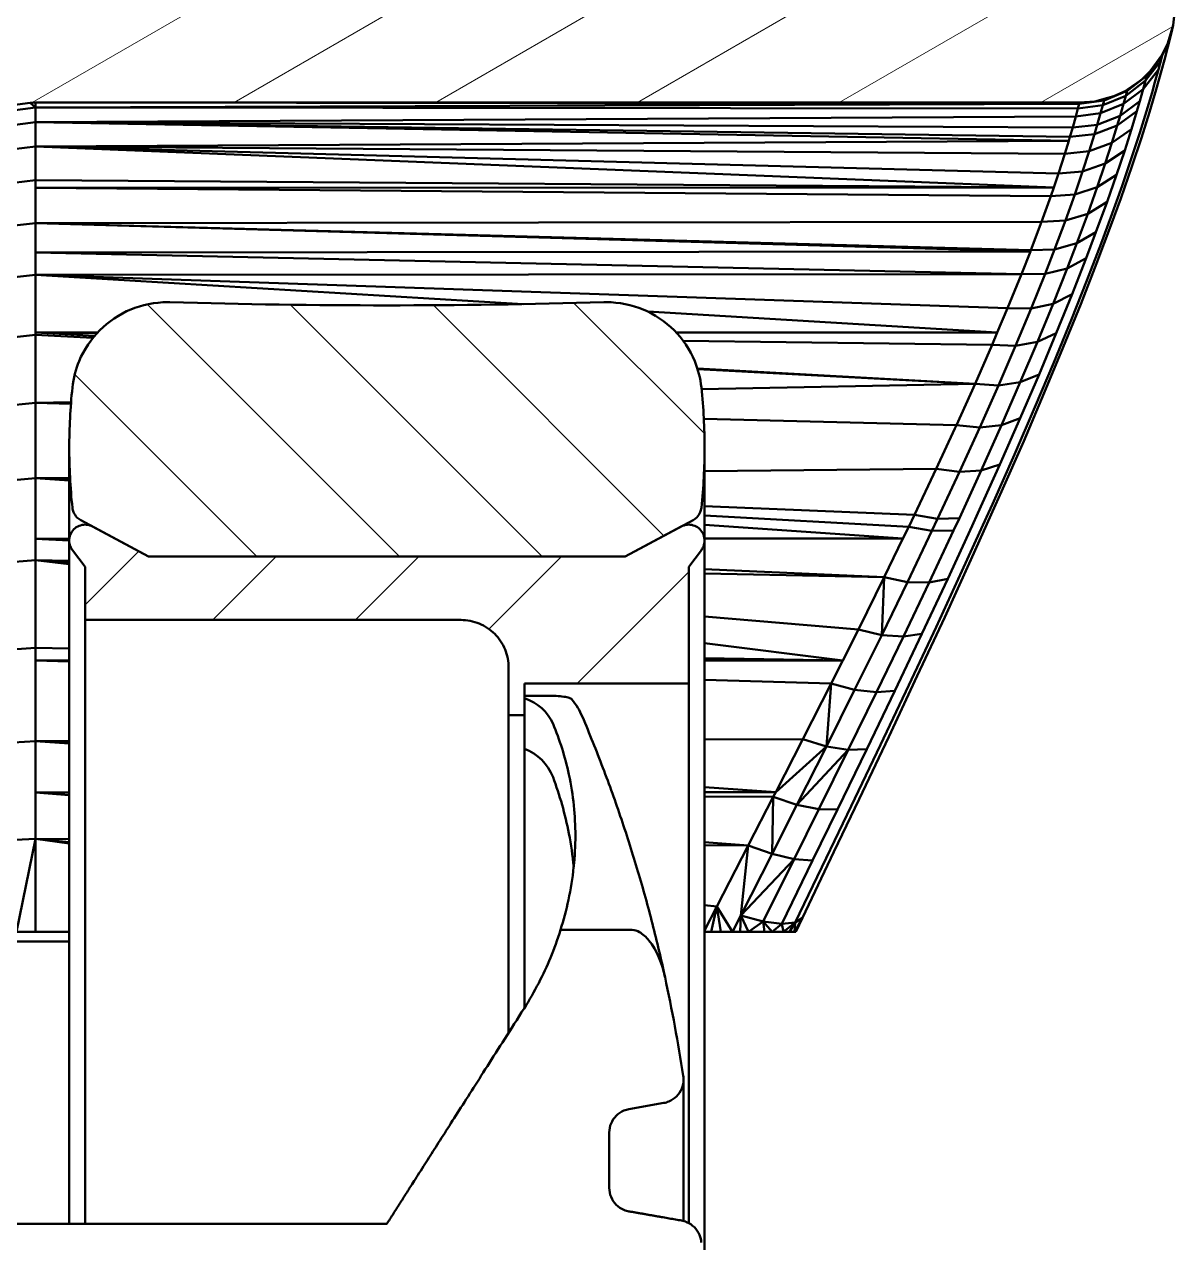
# Model space of a CAD drawing. Header units: millimetres. Extents: x -232 to 1390, y -69 to 653.
# Drawn here: x 212.4 to 248.61, y 288.53 to 326.87 of the extents above; entities that cross this region are included whole.
import ezdxf

# ---------------------------------------------------------------- set-up
doc = ezdxf.new("R2010")
doc.units = ezdxf.units.MM
doc.layers.add('Видимый контур (ГОСТ)', color=7, linetype='Continuous', lineweight=50)
doc.layers.add('Штриховка (ГОСТ)', color=7, linetype='Continuous', lineweight=18)

msp = doc.modelspace()

# ---------------------------------------------------------------- hatches: boundary and pattern name
at = {"layer": 'Штриховка (ГОСТ)'}
h = msp.add_hatch(dxfattribs=at)
h.set_pattern_fill('ANSI31', color=256, scale=25.4, angle=-15, style=0)
h.set_pattern_definition([(30, (0, 0), (-1.5875, 2.74963), [])])
h.paths.add_polyline_path([(243.533, 332.223), (243.621, 332.092), (244.2, 331.053), (244.35, 330.694), (244.424, 330.362), (244.459, 330.201), (244.476, 329.93), (244.444, 329.639), (244.415, 329.363), (244.341, 329.101), (244.264, 328.939), (244.096, 328.587), (243.939, 328.364), (243.892, 328.317), (243.538, 327.96), (243.354, 327.828), (243.316, 327.802), (242.803, 327.553), (242.695, 327.521), (242.542, 327.477), (241.976, 327.412), (214.141, 327.412), (213.094, 327.346), (212.685, 327.269), (212.07, 327.153), (211.36, 326.938), (211.27, 326.9), (210.394, 326.53), (209.949, 326.272), (209.492, 326.008), (208.894, 325.571), (208.748, 325.439), (208.117, 324.866), (207.718, 324.401), (207.439, 324.075), (207.018, 323.464), (206.878, 323.206), (206.519, 322.542), (206.261, 321.88), (206.14, 321.571), (205.946, 320.856), (205.884, 320.468), (205.78, 319.824), (205.741, 319.012), (205.741, 315.86), (205.741, 313.661), (205.741, 312.003), (205.741, 311.233), (205.741, 309.84), (205.741, 308.694), (205.741, 307.715), (205.741, 306.779), (205.741, 305.899), (205.741, 305.113), (205.741, 304.395), (205.741, 303.412), (205.741, 302.731), (205.741, 302.09), (205.741, 301.479), (205.741, 299.59), (205.741, 298.979), (205.741, 298.419), (205.741, 298.386), (205.741, 298.317), (207.245, 298.317), (208.055, 298.317), (208.604, 298.317), (208.741, 298.317), (208.741, 298.633), (208.741, 299.276), (208.741, 301.2), (208.741, 301.843), (208.741, 302.515), (208.741, 303.229), (208.741, 304.234), (208.741, 304.989), (208.741, 305.816), (208.741, 306.744), (208.741, 307.712), (208.741, 308.755), (208.741, 309.986), (208.741, 311.498), (208.741, 312.32), (208.741, 314.166), (208.741, 316.675), (208.741, 320.412), (208.806, 321.131), (208.889, 321.444), (208.966, 321.736), (209.266, 322.393), (209.617, 322.911), (209.924, 323.23), (210.118, 323.432), (210.621, 323.804), (210.746, 323.867), (211.265, 324.13), (211.708, 324.267), (211.863, 324.314), (212.577, 324.408), (212.741, 324.412), (245.612, 324.412), (246.09, 324.45), (246.39, 324.531), (246.693, 324.613), (247.044, 324.775), (247.118, 324.827), (247.559, 325.129), (247.742, 325.308), (247.836, 325.398), (248.204, 325.902), (248.377, 326.247), (248.505, 326.669), (248.558, 326.845), (248.606, 327.228), (248.587, 327.447), (248.53, 328.102), (248.395, 328.543), (248.395, 328.543), (248.095, 329.524), (247.668, 330.545), (247.668, 330.545), (246.948, 332.269), (246.839, 332.45), (246.839, 332.45), (245.777, 334.221), (245.777, 334.221), (245.413, 334.829), (244.542, 335.9), (244.542, 335.9), (243.589, 337.073), (243.127, 337.514), (243.127, 337.514), (241.507, 339.06), (241.507, 339.06), (241.268, 339.288), (239.67, 340.512), (239.67, 340.512), (238.297, 341.564), (237.687, 341.951), (237.687, 341.951), (234.489, 343.979), (233.235, 344.648), (233.235, 344.648), (228.797, 347.019), (228.374, 347.214), (228.374, 347.214), (223.31, 349.546), (223.31, 349.546), (222.149, 350.081), (218.332, 351.61), (218.332, 351.61), (215.485, 352.751), (213.723, 353.335), (213.723, 353.335), (209.929, 354.593), (208.735, 354.96), (208.727, 354.962), (207.511, 355.295), (207.511, 352.19), (208.215, 351.985), (209.019, 351.734), (212.387, 350.657), (212.825, 350.5), (215.603, 349.505), (217.374, 348.8), (219.115, 348.107), (222.324, 346.718), (223.246, 346.319), (226.999, 344.559), (227.345, 344.384), (229.78, 343.144), (230.254, 342.903), (232.115, 341.867), (233.016, 341.365), (234.318, 340.564), (235.347, 339.931), (236.359, 339.237), (237.314, 338.582), (238.21, 337.888), (238.973, 337.298), (239.855, 336.518), (240.374, 336.059), (241.283, 335.123), (241.668, 334.726), (242.503, 333.698), (242.734, 333.414)])
h.paths.add_polyline_path([(124.773, 350.488), (126.323, 351.018), (128.575, 351.734), (129.378, 351.985), (129.955, 352.152), (130.083, 352.19), (130.083, 355.295), (129.915, 355.249), (128.867, 354.962), (128.859, 354.96), (127.665, 354.593), (123.87, 353.338), (123.87, 353.338), (122.243, 352.799), (119.262, 351.609), (119.262, 351.609), (115.59, 350.143), (114.285, 349.543), (114.285, 349.543), (109.22, 347.213), (109.219, 347.213), (108.797, 347.019), (105.902, 345.536), (104.357, 344.653), (104.357, 344.653), (101.684, 343.126), (99.917, 341.938), (99.917, 341.938), (98.302, 340.852), (97.91, 340.532), (97.91, 340.532), (96.094, 339.05), (96.093, 339.05), (95.589, 338.639), (94.481, 337.502), (94.481, 337.502), (93.4, 336.393), (93.042, 335.91), (93.042, 335.91), (91.798, 334.23), (91.798, 334.23), (91.622, 333.993), (90.793, 332.431), (90.793, 332.431), (90.176, 331.266), (89.921, 330.549), (89.921, 330.549), (89.206, 328.54), (89.206, 328.54), (89.096, 328.23), (88.989, 327.614), (88.988, 327.449), (88.987, 327.228), (89.081, 326.666), (89.09, 326.612), (89.217, 326.247), (89.386, 325.941), (89.518, 325.7), (89.758, 325.398), (89.855, 325.312), (90.224, 324.981), (90.474, 324.824), (90.55, 324.775), (91.127, 324.536), (91.2, 324.519), (91.504, 324.45), (91.982, 324.412), (124.853, 324.412), (125.57, 324.347), (125.731, 324.314), (125.885, 324.265), (126.418, 324.093), (126.849, 323.868), (126.973, 323.804), (127.549, 323.367), (127.674, 323.233), (127.976, 322.911), (128.31, 322.407), (128.375, 322.308), (128.627, 321.736), (128.701, 321.443), (128.804, 321.036), (128.853, 320.412), (128.853, 316.9), (128.853, 314.312), (128.853, 312.422), (128.853, 311.605), (128.853, 310.063), (128.853, 308.813), (128.853, 307.756), (128.853, 306.789), (128.853, 305.851), (128.853, 305.016), (128.853, 304.255), (128.853, 303.25), (128.853, 302.531), (128.853, 301.854), (128.853, 301.207), (128.853, 299.283), (128.853, 298.637), (128.853, 298.419), (128.853, 298.317), (129.538, 298.317), (131.853, 298.317), (131.853, 298.389), (131.853, 298.419), (131.853, 298.986), (131.853, 299.601), (131.853, 301.49), (131.853, 302.104), (131.853, 302.749), (131.853, 303.436), (131.853, 304.419), (131.853, 305.143), (131.853, 305.937), (131.853, 306.828), (131.853, 307.762), (131.853, 308.754), (131.853, 309.919), (131.853, 311.34), (131.853, 312.104), (131.853, 313.802), (131.853, 316.069), (131.853, 319.012), (131.788, 320.054), (131.716, 320.469), (131.648, 320.856), (131.354, 321.863), (130.941, 322.819), (130.721, 323.208), (130.576, 323.464), (129.965, 324.318), (129.883, 324.407), (129.258, 325.083), (128.848, 325.442), (128.7, 325.571), (127.842, 326.174), (127.648, 326.277), (126.922, 326.662), (126.325, 326.902), (126.233, 326.938), (125.223, 327.223), (124.91, 327.271), (124.194, 327.379), (123.453, 327.412), (95.618, 327.412), (95.346, 327.427), (94.9, 327.528), (94.79, 327.553), (94.539, 327.657), (94.247, 327.84), (94.056, 327.96), (93.853, 328.141), (93.709, 328.322), (93.498, 328.587), (93.367, 328.825), (93.328, 328.936), (93.179, 329.363), (93.134, 329.631), (93.135, 330.201), (93.17, 330.362), (93.244, 330.694), (93.394, 331.053), (94.063, 332.223), (94.16, 332.393), (95.051, 333.668), (95.082, 333.705), (96.083, 334.9), (96.307, 335.127), (97.272, 336.109), (97.739, 336.538), (99.228, 337.787), (99.377, 337.897), (100.986, 339.085), (101.23, 339.245), (103.063, 340.451), (103.27, 340.573), (105.476, 341.873), (105.78, 342.052), (107.817, 343.138), (108.865, 343.697), (110.252, 344.376), (112.146, 345.304), (115.269, 346.721), (115.903, 347.009), (119.583, 348.559), (120.218, 348.805), (123.034, 349.895)])
h.paths.add_polyline_path([(142.297, 346.317), (140.797, 346.317), (140.797, 346.283), (140.797, 344.875), (140.797, 315.317), (140.846, 315.008), (140.895, 314.699), (141.037, 314.42), (141.179, 314.141), (141.4, 313.92), (141.621, 313.699), (141.9, 313.557), (142.179, 313.415), (142.488, 313.366), (142.797, 313.317), (168.797, 313.317), (194.797, 313.317), (195.106, 313.366), (195.415, 313.415), (195.694, 313.557), (195.973, 313.699), (196.194, 313.92), (196.415, 314.141), (196.557, 314.42), (196.699, 314.699), (196.748, 315.008), (196.797, 315.317), (196.797, 344.875), (196.797, 346.283), (196.797, 346.317), (195.297, 346.317), (193.797, 346.317), (193.797, 346.283), (193.797, 344.895), (193.797, 316.817), (193.785, 316.74), (193.772, 316.662), (193.737, 316.593), (193.701, 316.523), (193.646, 316.468), (193.591, 316.412), (193.521, 316.377), (193.451, 316.341), (193.374, 316.329), (193.297, 316.317), (168.797, 316.317), (144.297, 316.317), (144.22, 316.329), (144.142, 316.341), (144.073, 316.377), (144.003, 316.412), (143.948, 316.468), (143.892, 316.523), (143.857, 316.593), (143.821, 316.662), (143.809, 316.74), (143.797, 316.817), (143.797, 344.895), (143.797, 346.317), (143.628, 346.317)])
h = msp.add_hatch(dxfattribs=at)
h.set_pattern_fill('ANSI31', color=256, scale=25.4, angle=90.0002, style=0)
h.set_pattern_definition([(135.0002, (0, 0), (-2.245056, -2.245072), [])])
edge = h.paths.add_edge_path()
edge.add_spline(control_points=[(213.908, 258.601), (213.84, 257.953), (213.808, 257.315), (213.808, 256.1), (213.84, 255.462), (213.908, 254.814)], knot_values=[7.805438, 7.805438, 7.805438, 7.805438, 7.987685, 7.987685, 8.169932, 8.169932, 8.169932, 8.169932], degree=3, periodic=0)
edge.add_spline(control_points=[(213.908, 254.814), (213.939, 254.527), (214.017, 254.23), (214.262, 253.64), (214.509, 253.27), (215.032, 252.747), (215.402, 252.5), (216.086, 252.217), (216.521, 252.13), (216.892, 252.13), (216.92, 252.13), (216.949, 252.13), (216.978, 252.131)], knot_values=[-0.413867, -0.413867, -0.413867, -0.413867, -0.333218, -0.333218, -0.222144, -0.222144, -0.111072, -0.111072, 0, 0, 0, 0.008562, 0.008562, 0.008562, 0.008562], degree=3, periodic=0)
edge.add_spline(control_points=[(216.978, 252.131), (219.283, 252.198), (221.562, 252.23), (226.055, 252.23), (228.334, 252.198), (230.638, 252.131)], knot_values=[69.302334, 69.302334, 69.302334, 69.302334, 69.976334, 69.976334, 70.650334, 70.650334, 70.650334, 70.650334], degree=3, periodic=0)
edge.add_spline(control_points=[(230.638, 252.131), (230.668, 252.13), (230.697, 252.13), (230.725, 252.13), (231.095, 252.13), (231.531, 252.217), (232.215, 252.5), (232.585, 252.747), (233.108, 253.27), (233.355, 253.64), (233.6, 254.23), (233.678, 254.527), (233.708, 254.814)], knot_values=[-0.008562, -0.008562, -0.008562, -0.008562, 0, 0, 0, 0.111072, 0.111072, 0.222144, 0.222144, 0.333218, 0.333218, 0.413867, 0.413867, 0.413867, 0.413867], degree=3, periodic=0)
edge.add_spline(control_points=[(233.708, 254.814), (233.777, 255.462), (233.808, 256.1), (233.808, 257.315), (233.777, 257.953), (233.708, 258.601)], knot_values=[2.480281, 2.480281, 2.480281, 2.480281, 2.662527, 2.662527, 2.844774, 2.844774, 2.844774, 2.844774], degree=3, periodic=0)
edge.add_spline(control_points=[(233.708, 258.601), (233.703, 258.649), (233.69, 258.698), (233.649, 258.797), (233.608, 258.858), (233.532, 258.935), (233.49, 258.967), (233.446, 258.99)], knot_values=[0.07912, 0.07912, 0.07912, 0.07912, 0.092562, 0.092562, 0.111074, 0.111074, 0.124901, 0.124901, 0.124901, 0.124901], degree=3, periodic=0)
edge.add_line((233.446, 258.99), (233.073, 259.189))
edge.add_line((233.073, 259.189), (231.308, 260.13))
edge.add_line((231.308, 260.13), (216.308, 260.13))
edge.add_line((216.308, 260.13), (214.544, 259.189))
edge.add_line((214.544, 259.189), (214.17, 258.99))
edge.add_spline(control_points=[(214.17, 258.99), (214.127, 258.967), (214.085, 258.935), (214.008, 258.858), (213.967, 258.797), (213.927, 258.698), (213.913, 258.649), (213.908, 258.601)], knot_values=[0.171295, 0.171295, 0.171295, 0.171295, 0.185122, 0.185122, 0.203635, 0.203635, 0.217076, 0.217076, 0.217076, 0.217076], degree=3, periodic=0)
edge = h.paths.add_edge_path()
edge.add_spline(control_points=[(213.908, 315.445), (213.84, 314.797), (213.808, 314.158), (213.808, 312.944), (213.84, 312.305), (213.908, 311.657)], knot_values=[2.480281, 2.480281, 2.480281, 2.480281, 2.662527, 2.662527, 2.844774, 2.844774, 2.844774, 2.844774], degree=3, periodic=0)
edge.add_spline(control_points=[(213.908, 311.657), (213.913, 311.61), (213.927, 311.56), (213.967, 311.462), (214.008, 311.4), (214.085, 311.324), (214.127, 311.292), (214.17, 311.269)], knot_values=[0.07912, 0.07912, 0.07912, 0.07912, 0.092562, 0.092562, 0.111074, 0.111074, 0.124901, 0.124901, 0.124901, 0.124901], degree=3, periodic=0)
edge.add_line((214.17, 311.269), (214.544, 311.07))
edge.add_line((214.544, 311.07), (216.308, 310.128))
edge.add_line((216.308, 310.128), (231.308, 310.128))
edge.add_line((231.308, 310.128), (233.073, 311.07))
edge.add_line((233.073, 311.07), (233.446, 311.269))
edge.add_spline(control_points=[(233.446, 311.269), (233.49, 311.292), (233.532, 311.324), (233.608, 311.4), (233.649, 311.462), (233.69, 311.56), (233.703, 311.61), (233.708, 311.657)], knot_values=[0.171295, 0.171295, 0.171295, 0.171295, 0.185122, 0.185122, 0.203635, 0.203635, 0.217076, 0.217076, 0.217076, 0.217076], degree=3, periodic=0)
edge.add_spline(control_points=[(233.708, 311.657), (233.777, 312.305), (233.808, 312.944), (233.808, 314.158), (233.777, 314.797), (233.708, 315.445)], knot_values=[7.805438, 7.805438, 7.805438, 7.805438, 7.987685, 7.987685, 8.169932, 8.169932, 8.169932, 8.169932], degree=3, periodic=0)
edge.add_spline(control_points=[(233.708, 315.445), (233.678, 315.731), (233.6, 316.028), (233.355, 316.619), (233.108, 316.988), (232.585, 317.512), (232.215, 317.759), (231.531, 318.042), (231.095, 318.129), (230.725, 318.129), (230.697, 318.129), (230.668, 318.128), (230.638, 318.127)], knot_values=[-0.413867, -0.413867, -0.413867, -0.413867, -0.333218, -0.333218, -0.222144, -0.222144, -0.111072, -0.111072, 0, 0, 0, 0.008562, 0.008562, 0.008562, 0.008562], degree=3, periodic=0)
edge.add_spline(control_points=[(230.638, 318.127), (228.334, 318.061), (226.055, 318.029), (221.562, 318.029), (219.283, 318.061), (216.978, 318.127)], knot_values=[69.302334, 69.302334, 69.302334, 69.302334, 69.976334, 69.976334, 70.650334, 70.650334, 70.650334, 70.650334], degree=3, periodic=0)
edge.add_spline(control_points=[(216.978, 318.127), (216.949, 318.128), (216.92, 318.129), (216.892, 318.129), (216.521, 318.129), (216.086, 318.042), (215.402, 317.759), (215.032, 317.512), (214.509, 316.988), (214.262, 316.619), (214.017, 316.028), (213.939, 315.731), (213.908, 315.445)], knot_values=[-0.008562, -0.008562, -0.008562, -0.008562, 0, 0, 0, 0.111072, 0.111072, 0.222144, 0.222144, 0.333218, 0.333218, 0.413867, 0.413867, 0.413867, 0.413867], degree=3, periodic=0)
h = msp.add_hatch(dxfattribs=at)
h.set_pattern_fill('ANSI31', color=256, scale=25.4, style=0)
h.set_pattern_definition([(45, (0, 0), (-2.245064, 2.245064), [])])
edge = h.paths.add_edge_path()
edge.add_line((228.141, 306.128), (233.308, 306.128))
edge.add_line((233.308, 306.128), (233.308, 309.796))
edge.add_line((233.308, 309.796), (233.708, 310.328))
edge.add_spline(control_points=[(233.708, 310.328), (233.734, 310.362), (233.755, 310.401), (233.794, 310.494), (233.808, 310.567), (233.808, 310.69), (233.794, 310.763), (233.747, 310.877), (233.706, 310.938), (233.618, 311.026), (233.557, 311.067), (233.443, 311.114), (233.37, 311.129), (233.308, 311.129), (233.247, 311.129), (233.174, 311.114), (233.103, 311.084), (233.088, 311.078), (233.073, 311.07)], knot_values=[-0.104364, -0.104364, -0.104364, -0.104364, -0.092562, -0.092562, -0.074049, -0.074049, -0.055536, -0.055536, -0.037024, -0.037024, -0.018512, -0.018512, 0, 0, 0, 0.018512, 0.018512, 0.023197, 0.023197, 0.023197, 0.023197], degree=3, periodic=0)
edge.add_line((233.073, 311.07), (231.308, 310.128))
edge.add_line((231.308, 310.128), (216.308, 310.128))
edge.add_line((216.308, 310.128), (214.544, 311.07))
edge.add_spline(control_points=[(214.544, 311.07), (214.529, 311.078), (214.514, 311.084), (214.443, 311.114), (214.37, 311.129), (214.308, 311.129), (214.247, 311.129), (214.174, 311.114), (214.06, 311.067), (213.998, 311.026), (213.911, 310.938), (213.87, 310.877), (213.823, 310.763), (213.808, 310.69), (213.808, 310.567), (213.823, 310.494), (213.861, 310.401), (213.883, 310.362), (213.909, 310.328)], knot_values=[-0.023197, -0.023197, -0.023197, -0.023197, -0.018512, -0.018512, 0, 0, 0, 0.018512, 0.018512, 0.037024, 0.037024, 0.055536, 0.055536, 0.074049, 0.074049, 0.092562, 0.092562, 0.104364, 0.104364, 0.104364, 0.104364], degree=3, periodic=0)
edge.add_line((213.909, 310.328), (214.308, 309.796))
edge.add_line((214.308, 309.796), (214.308, 308.128))
edge.add_line((214.308, 308.128), (226.141, 308.128))
edge.add_spline(control_points=[(226.141, 308.128), (226.326, 308.128), (226.544, 308.085), (226.886, 307.943), (227.07, 307.82), (227.332, 307.558), (227.456, 307.373), (227.597, 307.031), (227.641, 306.814), (227.641, 306.628)], knot_values=[0, 0, 0, 0, 0.055535, 0.055535, 0.111072, 0.111072, 0.16661, 0.16661, 0.222149, 0.222149, 0.222149, 0.222149], degree=3, periodic=0)
edge.add_line((227.641, 306.628), (227.641, 305.128))
edge.add_line((227.641, 305.128), (228.141, 305.128))
edge.add_line((228.141, 305.128), (228.141, 306.128))
edge = h.paths.add_edge_path()
edge.add_line((233.308, 264.13), (228.141, 264.13))
edge.add_line((228.141, 264.13), (228.141, 265.13))
edge.add_line((228.141, 265.13), (227.641, 265.13))
edge.add_line((227.641, 265.13), (227.641, 263.63))
edge.add_spline(control_points=[(227.641, 263.63), (227.641, 263.445), (227.597, 263.227), (227.456, 262.885), (227.332, 262.7), (227.07, 262.439), (226.886, 262.315), (226.544, 262.173), (226.326, 262.13), (226.141, 262.13)], knot_values=[-0.222149, -0.222149, -0.222149, -0.222149, -0.16661, -0.16661, -0.111072, -0.111072, -0.055535, -0.055535, 0, 0, 0, 0], degree=3, periodic=0)
edge.add_line((226.141, 262.13), (214.308, 262.13))
edge.add_line((214.308, 262.13), (214.308, 260.462))
edge.add_line((214.308, 260.462), (213.909, 259.93))
edge.add_spline(control_points=[(213.909, 259.93), (213.883, 259.896), (213.861, 259.858), (213.823, 259.764), (213.808, 259.692), (213.808, 259.568), (213.823, 259.496), (213.87, 259.382), (213.911, 259.32), (213.998, 259.233), (214.06, 259.192), (214.174, 259.144), (214.247, 259.13), (214.308, 259.13), (214.37, 259.13), (214.443, 259.144), (214.514, 259.174), (214.529, 259.181), (214.544, 259.189)], knot_values=[-0.104364, -0.104364, -0.104364, -0.104364, -0.092562, -0.092562, -0.074049, -0.074049, -0.055536, -0.055536, -0.037024, -0.037024, -0.018512, -0.018512, 0, 0, 0, 0.018512, 0.018512, 0.023197, 0.023197, 0.023197, 0.023197], degree=3, periodic=0)
edge.add_line((214.544, 259.189), (216.308, 260.13))
edge.add_line((216.308, 260.13), (231.308, 260.13))
edge.add_line((231.308, 260.13), (233.073, 259.189))
edge.add_spline(control_points=[(233.073, 259.189), (233.088, 259.181), (233.103, 259.174), (233.174, 259.144), (233.247, 259.13), (233.308, 259.13), (233.37, 259.13), (233.443, 259.144), (233.557, 259.192), (233.618, 259.233), (233.706, 259.32), (233.747, 259.382), (233.794, 259.496), (233.808, 259.568), (233.808, 259.692), (233.794, 259.764), (233.755, 259.858), (233.734, 259.896), (233.708, 259.93)], knot_values=[-0.023197, -0.023197, -0.023197, -0.023197, -0.018512, -0.018512, 0, 0, 0, 0.018512, 0.018512, 0.037024, 0.037024, 0.055536, 0.055536, 0.074049, 0.074049, 0.092562, 0.092562, 0.104364, 0.104364, 0.104364, 0.104364], degree=3, periodic=0)
edge.add_line((233.708, 259.93), (233.308, 260.462))
edge.add_line((233.308, 260.462), (233.308, 264.13))

# ---------------------------------------------------------------- linework, layer by layer
at = {"layer": 'Видимый контур (ГОСТ)'}
for p, q in [((248.558, 326.845), (248.606, 327.228)), ((248.377, 326.247), (248.505, 326.669)), ((248.505, 326.669), (248.558, 326.845)), ((248.558, 326.845), (248.507, 326.619)), ((248.507, 326.619), (248.377, 326.247)), ((248.466, 326.452), (248.394, 326.164)), ((248.507, 326.619), (248.466, 326.452)), ((247.836, 325.398), (248.204, 325.902)), ((248.204, 325.902), (248.377, 326.247)), ((248.211, 325.889), (248.204, 325.902)), ((248.377, 326.247), (248.211, 325.889)), ((248.394, 326.164), (248.288, 325.756)), ((248.17, 325.727), (247.693, 325.105)), ((248.211, 325.889), (247.735, 325.261)), ((247.836, 325.398), (248.211, 325.889)), ((248.17, 325.727), (248.096, 325.449)), ((248.211, 325.889), (248.17, 325.727)), ((248.288, 325.756), (248.197, 325.419)), ((247.735, 325.261), (247.112, 324.779)), ((247.559, 325.129), (247.742, 325.308)), ((247.735, 325.261), (247.559, 325.129)), ((248.096, 325.449), (247.62, 324.836)), ((247.735, 325.261), (247.693, 325.105)), ((247.836, 325.398), (247.735, 325.261)), ((247.742, 325.308), (247.836, 325.398)), ((248.096, 325.449), (247.988, 325.054)), ((248.197, 325.419), (248.027, 324.818)), ((247.112, 324.779), (246.384, 324.475)), ((246.693, 324.613), (247.112, 324.779)), ((246.693, 324.613), (247.044, 324.775)), ((247.62, 324.836), (246.998, 324.367)), ((247.044, 324.775), (247.118, 324.827)), ((247.112, 324.779), (247.044, 324.775)), ((247.693, 325.105), (247.071, 324.627)), ((247.112, 324.779), (247.071, 324.627)), ((247.559, 325.129), (247.112, 324.779)), ((247.118, 324.827), (247.559, 325.129)), ((247.62, 324.836), (247.511, 324.454)), ((247.693, 325.105), (247.62, 324.836)), ((248.027, 324.818), (247.816, 324.111)), ((247.988, 325.054), (247.895, 324.728)), ((212.577, 324.408), (211.863, 324.314)), ((212.741, 324.412), (212.577, 324.408)), ((212.741, 324.258), (212.577, 324.408)), ((212.741, 324.412), (245.612, 324.412)), ((245.602, 324.372), (212.741, 324.412)), ((212.741, 324.412), (212.741, 324.258)), ((245.602, 324.372), (212.741, 324.258)), ((245.602, 324.372), (245.564, 324.227)), ((246.384, 324.475), (245.602, 324.372)), ((246.09, 324.45), (245.602, 324.372)), ((245.612, 324.412), (245.602, 324.372)), ((245.612, 324.412), (246.09, 324.45)), ((246.09, 324.45), (246.39, 324.531)), ((246.384, 324.475), (246.09, 324.45)), ((246.998, 324.367), (246.274, 324.074)), ((247.071, 324.627), (246.344, 324.328)), ((246.344, 324.328), (246.384, 324.475)), ((246.693, 324.613), (246.384, 324.475)), ((246.39, 324.531), (246.693, 324.613)), ((247.511, 324.454), (246.892, 323.997)), ((246.998, 324.367), (246.892, 323.997)), ((247.071, 324.627), (246.998, 324.367)), ((247.511, 324.454), (247.419, 324.138)), ((247.895, 324.728), (247.723, 324.145)), ((211.706, 324.122), (212.741, 324.258)), ((212.741, 324.258), (212.741, 324.075)), ((212.741, 324.258), (245.564, 324.227)), ((212.741, 324.075), (212.741, 323.796)), ((245.53, 324.099), (245.497, 323.977)), ((246.274, 324.074), (245.497, 323.977)), ((245.564, 324.227), (245.53, 324.099)), ((246.344, 324.328), (245.564, 324.227)), ((246.171, 323.713), (246.274, 324.074)), ((246.892, 323.997), (246.171, 323.713)), ((246.274, 324.074), (246.344, 324.328)), ((247.419, 324.138), (246.8, 323.69)), ((246.892, 323.997), (246.8, 323.69)), ((247.419, 324.138), (247.247, 323.573)), ((247.723, 324.145), (247.51, 323.458)), ((247.816, 324.111), (247.561, 323.302)), ((211.706, 323.662), (212.741, 323.796)), ((212.741, 323.796), (245.497, 323.977)), ((212.741, 323.796), (212.741, 323.194)), ((245.276, 323.211), (212.741, 323.796)), ((245.312, 323.328), (212.741, 323.796)), ((212.741, 323.796), (245.397, 323.622)), ((245.397, 323.622), (245.312, 323.328)), ((245.497, 323.977), (245.397, 323.622)), ((246.171, 323.713), (245.397, 323.622)), ((246.082, 323.414), (246.171, 323.713)), ((246.8, 323.69), (246.082, 323.414)), ((246.8, 323.69), (246.631, 323.141)), ((245.312, 323.328), (245.276, 323.211)), ((246.082, 323.414), (245.312, 323.328)), ((245.917, 322.879), (246.082, 323.414)), ((247.247, 323.573), (246.631, 323.141)), ((247.247, 323.573), (247.034, 322.907)), ((247.51, 323.458), (247.253, 322.671)), ((247.561, 323.302), (247.26, 322.395)), ((211.706, 322.9), (212.741, 323.031)), ((245.276, 323.211), (212.741, 323.031)), ((212.741, 323.194), (212.741, 323.031)), ((212.741, 323.031), (212.741, 321.969)), ((244.801, 321.738), (212.741, 323.031)), ((244.951, 322.18), (212.741, 323.031)), ((245.151, 322.802), (212.741, 323.031)), ((245.276, 323.211), (245.151, 322.802)), ((245.917, 322.879), (245.151, 322.802)), ((245.711, 322.246), (245.917, 322.879)), ((246.631, 323.141), (245.917, 322.879)), ((246.631, 323.141), (246.421, 322.494)), ((247.034, 322.907), (246.421, 322.494)), ((247.034, 322.907), (246.779, 322.142)), ((245.151, 322.802), (244.951, 322.18)), ((246.421, 322.494), (245.711, 322.246)), ((246.421, 322.494), (246.169, 321.75)), ((247.253, 322.671), (246.951, 321.788)), ((244.951, 322.18), (244.801, 321.738)), ((245.711, 322.246), (244.951, 322.18)), ((245.463, 321.519), (245.711, 322.246)), ((246.779, 322.142), (246.169, 321.75)), ((246.779, 322.142), (246.478, 321.283)), ((247.26, 322.395), (246.911, 321.392)), ((211.706, 321.841), (212.741, 321.969)), ((212.741, 321.969), (244.801, 321.738)), ((212.741, 321.969), (212.741, 321.729)), ((244.801, 321.738), (212.741, 321.729)), ((212.741, 321.729), (212.741, 320.618)), ((244.708, 321.466), (212.741, 321.729)), ((244.801, 321.738), (244.708, 321.466)), ((246.169, 321.75), (245.463, 321.519)), ((246.169, 321.75), (245.871, 320.912)), ((246.951, 321.788), (246.602, 320.81)), ((244.708, 321.466), (244.419, 320.663)), ((245.463, 321.519), (244.708, 321.466)), ((245.17, 320.701), (245.463, 321.519)), ((246.911, 321.392), (246.602, 320.541)), ((246.478, 321.283), (245.871, 320.912)), ((246.478, 321.283), (246.13, 320.33)), ((211.706, 320.496), (212.741, 320.618)), ((212.741, 320.618), (244.419, 320.663)), ((212.741, 320.618), (212.741, 319.692)), ((244.065, 319.724), (212.741, 320.618)), ((244.083, 319.77), (212.741, 320.618)), ((244.419, 320.663), (244.083, 319.77)), ((245.17, 320.701), (244.419, 320.663)), ((244.828, 319.792), (245.17, 320.701)), ((245.871, 320.912), (245.17, 320.701)), ((245.871, 320.912), (245.526, 319.983)), ((246.602, 320.541), (246.151, 319.345)), ((246.602, 320.81), (246.293, 319.978)), ((246.13, 320.33), (245.526, 319.983)), ((246.13, 320.33), (245.823, 319.519)), ((244.083, 319.77), (244.065, 319.724)), ((244.828, 319.792), (244.083, 319.77)), ((244.527, 319.018), (244.828, 319.792)), ((245.526, 319.983), (244.828, 319.792)), ((245.526, 319.983), (245.221, 319.192)), ((246.293, 319.978), (245.844, 318.81)), ((244.065, 319.724), (212.741, 319.692)), ((212.741, 319.692), (212.741, 318.991)), ((243.785, 319.009), (212.741, 319.692)), ((244.065, 319.724), (243.785, 319.009)), ((245.823, 319.519), (245.221, 319.192)), ((245.823, 319.519), (245.377, 318.378)), ((212.741, 318.991), (243.785, 319.009)), ((243.785, 319.009), (243.348, 317.938)), ((244.527, 319.018), (243.785, 319.009)), ((244.087, 317.927), (244.527, 319.018)), ((245.221, 319.192), (244.527, 319.018)), ((245.221, 319.192), (244.778, 318.077)), ((246.151, 319.345), (245.651, 318.068)), ((211.706, 318.874), (212.741, 318.991)), ((212.741, 318.991), (212.741, 317.175)), ((228.1, 318.068), (212.741, 318.991)), ((243.348, 317.938), (212.741, 318.991)), ((245.844, 318.81), (245.347, 317.56)), ((245.377, 318.378), (244.778, 318.077)), ((245.377, 318.378), (244.882, 317.156)), ((243.348, 317.938), (243.024, 317.171)), ((244.087, 317.927), (243.348, 317.938)), ((243.598, 316.757), (244.087, 317.927)), ((244.778, 318.077), (244.087, 317.927)), ((244.778, 318.077), (244.286, 316.883)), ((245.651, 318.068), (245.102, 316.711)), ((243.024, 317.171), (232.026, 317.832)), ((245.347, 317.56), (244.801, 316.231)), ((211.706, 316.99), (212.741, 317.1)), ((212.741, 317.175), (212.741, 317.1)), ((214.607, 317.073), (212.741, 317.175)), ((214.675, 317.15), (212.741, 317.175)), ((214.698, 317.175), (212.741, 317.175)), ((212.741, 317.1), (214.552, 317.006)), ((212.741, 317.1), (212.741, 314.961)), ((243.024, 317.171), (232.921, 317.172)), ((243.024, 317.171), (242.862, 316.788)), ((244.882, 317.156), (244.286, 316.883)), ((244.882, 317.156), (244.339, 315.856)), ((242.862, 316.788), (233.137, 316.913)), ((242.862, 316.788), (242.325, 315.563)), ((243.598, 316.757), (242.862, 316.788)), ((243.059, 315.51), (243.598, 316.757)), ((244.286, 316.883), (243.598, 316.757)), ((244.286, 316.883), (243.745, 315.61)), ((245.102, 316.711), (244.503, 315.275)), ((242.325, 315.563), (233.584, 316.039)), ((233.591, 316.017), (242.325, 315.563)), ((244.801, 316.231), (244.206, 314.823)), ((233.714, 315.388), (242.325, 315.563)), ((242.325, 315.563), (241.739, 314.262)), ((243.059, 315.51), (242.325, 315.563)), ((243.745, 315.61), (243.059, 315.51)), ((243.745, 315.61), (243.155, 314.261)), ((244.339, 315.856), (243.745, 315.61)), ((244.339, 315.856), (243.747, 314.477)), ((242.471, 314.187), (243.059, 315.51)), ((244.503, 315.275), (243.854, 313.76)), ((211.706, 314.86), (212.741, 314.961)), ((212.741, 314.961), (213.866, 314.984)), ((212.741, 314.961), (212.741, 314.129)), ((213.862, 314.934), (212.741, 314.961)), ((244.206, 314.823), (243.562, 313.337)), ((241.739, 314.262), (233.786, 314.454)), ((243.747, 314.477), (243.106, 313.022)), ((243.747, 314.477), (243.155, 314.261)), ((212.741, 314.129), (212.741, 312.593)), ((241.688, 314.151), (241.102, 312.886)), ((241.739, 314.262), (241.688, 314.151)), ((242.471, 314.187), (241.739, 314.262)), ((241.834, 312.788), (242.471, 314.187)), ((243.155, 314.261), (242.471, 314.187)), ((243.155, 314.261), (242.517, 312.834)), ((243.854, 313.76), (243.155, 312.167)), ((213.808, 313.551), (213.808, 310.629)), ((233.808, 310.629), (233.808, 313.551)), ((243.562, 313.337), (242.869, 311.773)), ((233.808, 312.811), (241.102, 312.886)), ((241.102, 312.886), (240.414, 311.436)), ((241.834, 312.788), (241.102, 312.886)), ((243.106, 313.022), (242.416, 311.489)), ((243.106, 313.022), (242.517, 312.834)), ((211.706, 312.5), (212.741, 312.593)), ((212.741, 312.593), (213.808, 312.604)), ((212.741, 312.593), (212.741, 310.677)), ((213.808, 312.518), (212.741, 312.593)), ((213.808, 312.533), (212.741, 312.593)), ((213.808, 312.548), (212.741, 312.593)), ((241.146, 311.314), (241.834, 312.788)), ((242.517, 312.834), (241.829, 311.332)), ((242.517, 312.834), (241.834, 312.788)), ((243.155, 312.167), (242.972, 311.753)), ((242.972, 311.753), (242.19, 310.017)), ((242.869, 311.773), (242.686, 311.368)), ((240.414, 311.436), (233.808, 311.712)), ((240.234, 311.059), (233.808, 311.417)), ((240.414, 311.436), (240.234, 311.059)), ((241.146, 311.314), (240.414, 311.436)), ((241.829, 311.332), (241.146, 311.314)), ((241.829, 311.332), (241.648, 310.942)), ((242.686, 311.368), (241.911, 309.663)), ((242.416, 311.489), (242.235, 311.091)), ((214.17, 311.269), (216.308, 310.128)), ((216.308, 310.128), (214.544, 311.07)), ((231.308, 310.128), (233.446, 311.269)), ((233.073, 311.07), (231.308, 310.128)), ((240.054, 310.69), (233.808, 311.125)), ((240.234, 311.059), (240.054, 310.69)), ((240.966, 310.931), (240.234, 311.059)), ((240.966, 310.931), (241.146, 311.314)), ((242.235, 311.091), (241.464, 309.419)), ((212.741, 310.677), (212.741, 310.014)), ((213.808, 310.629), (212.741, 310.677)), ((213.808, 310.677), (212.741, 310.677)), ((213.808, 310.629), (213.808, 289.124)), ((240.054, 310.69), (233.808, 310.687)), ((233.808, 259.63), (233.808, 310.629)), ((240.054, 310.69), (239.462, 309.474)), ((240.196, 309.321), (240.966, 310.931)), ((241.648, 310.942), (240.878, 309.303)), ((241.648, 310.942), (240.966, 310.931)), ((213.909, 310.328), (214.308, 309.796)), ((233.308, 309.796), (233.708, 310.328)), ((211.706, 309.93), (212.741, 310.014)), ((212.741, 310.014), (212.741, 307.246)), ((213.808, 309.881), (212.741, 310.014)), ((213.808, 309.924), (212.741, 310.014)), ((212.741, 310.014), (213.808, 309.992)), ((214.308, 309.796), (214.308, 308.128)), ((231.308, 310.128), (216.308, 310.128)), ((216.308, 310.128), (231.308, 310.128)), ((233.308, 306.128), (233.308, 309.796)), ((242.19, 310.017), (241.367, 308.22)), ((239.462, 309.474), (233.808, 309.728)), ((233.808, 309.588), (239.462, 309.474)), ((239.462, 309.474), (238.649, 307.831)), ((239.462, 309.474), (239.384, 307.653)), ((240.196, 309.321), (239.462, 309.474)), ((241.464, 309.419), (240.652, 307.689)), ((241.464, 309.419), (240.878, 309.303)), ((241.911, 309.663), (241.095, 307.899)), ((239.384, 307.653), (240.196, 309.321)), ((240.878, 309.303), (240.068, 307.605)), ((240.878, 309.303), (240.196, 309.321)), ((214.308, 308.128), (226.141, 308.128)), ((214.308, 308.128), (214.308, 289.124)), ((238.649, 307.831), (233.808, 308.239)), ((241.095, 307.899), (240.24, 306.077)), ((241.367, 308.22), (240.504, 306.366)), ((238.649, 307.831), (238.158, 306.855)), ((238.533, 305.929), (239.384, 307.653)), ((239.384, 307.653), (238.649, 307.831)), ((240.068, 307.605), (239.218, 305.851)), ((240.068, 307.605), (239.384, 307.653)), ((240.652, 307.689), (239.801, 305.901)), ((240.652, 307.689), (240.068, 307.605)), ((211.706, 307.173), (212.741, 307.246)), ((212.741, 307.246), (213.808, 307.229)), ((212.741, 307.246), (212.741, 306.853)), ((238.158, 306.855), (233.808, 307.395)), ((212.741, 306.853), (212.741, 304.312)), ((213.808, 306.822), (212.741, 306.853)), ((213.808, 306.853), (212.741, 306.853)), ((233.808, 306.922), (238.158, 306.855)), ((238.158, 306.855), (233.808, 306.855)), ((238.158, 306.855), (237.795, 306.131)), ((227.641, 306.628), (227.641, 305.128)), ((240.504, 306.366), (239.604, 304.455)), ((228.141, 306.128), (233.308, 306.128)), ((228.141, 305.128), (228.141, 306.128)), ((233.308, 289.149), (233.308, 306.128)), ((237.795, 306.131), (233.808, 306.246)), ((237.795, 306.131), (236.901, 304.376)), ((237.795, 306.131), (237.643, 304.149)), ((238.533, 305.929), (237.795, 306.131)), ((240.24, 306.077), (239.348, 304.199)), ((228.141, 305.743), (228.81, 305.743)), ((237.643, 304.149), (238.533, 305.929)), ((239.218, 305.851), (238.33, 304.041)), ((239.218, 305.851), (238.533, 305.929)), ((239.801, 305.901), (238.913, 304.058)), ((239.801, 305.901), (239.218, 305.851)), ((227.641, 305.128), (228.141, 305.128)), ((227.641, 295.139), (227.641, 305.128)), ((228.141, 295.923), (228.141, 305.128)), ((239.604, 304.455), (238.67, 302.488)), ((211.706, 304.25), (212.741, 304.312)), ((212.741, 304.312), (213.808, 304.315)), ((212.741, 304.312), (212.741, 302.697)), ((213.808, 304.239), (212.741, 304.312)), ((233.808, 304.368), (236.901, 304.376)), ((236.901, 304.376), (236.047, 302.711)), ((236.047, 302.711), (237.643, 304.149)), ((236.718, 302.315), (237.643, 304.149)), ((237.643, 304.149), (236.901, 304.376)), ((238.33, 304.041), (237.643, 304.149)), ((238.913, 304.058), (237.991, 302.16)), ((238.913, 304.058), (238.33, 304.041)), ((239.348, 304.199), (238.422, 302.266)), ((236.718, 302.315), (238.33, 304.041)), ((238.33, 304.041), (237.408, 302.177)), ((213.808, 302.698), (212.741, 302.697)), ((212.741, 302.697), (212.741, 301.237)), ((213.808, 302.618), (212.741, 302.697)), ((213.808, 302.691), (212.741, 302.697)), ((236.047, 302.711), (233.808, 302.865)), ((236.047, 302.711), (233.808, 302.71)), ((235.971, 302.564), (233.808, 302.577)), ((235.971, 302.564), (235.181, 301.03)), ((235.971, 302.564), (235.932, 300.763)), ((236.047, 302.711), (235.971, 302.564)), ((236.718, 302.315), (235.971, 302.564)), ((235.932, 300.763), (236.718, 302.315)), ((237.408, 302.177), (236.626, 300.601)), ((237.408, 302.177), (236.718, 302.315)), ((237.991, 302.16), (237.21, 300.557)), ((237.991, 302.16), (237.408, 302.177)), ((238.422, 302.266), (237.638, 300.635)), ((238.67, 302.488), (237.878, 300.827)), ((211.706, 301.186), (212.741, 301.237)), ((212.148, 298.317), (212.741, 301.237)), ((212.741, 301.237), (212.741, 298.317)), ((213.808, 301.089), (212.741, 301.237)), ((213.808, 301.132), (212.741, 301.237)), ((212.741, 301.237), (213.808, 301.227)), ((235.181, 301.03), (233.808, 301.132)), ((233.808, 301.043), (235.181, 301.03)), ((235.181, 301.03), (234.194, 299.112)), ((235.181, 301.03), (234.953, 298.825)), ((235.932, 300.763), (235.181, 301.03)), ((234.953, 298.825), (235.932, 300.763)), ((234.953, 298.825), (236.626, 300.601)), ((236.626, 300.601), (235.653, 298.637)), ((236.626, 300.601), (235.932, 300.763)), ((237.21, 300.557), (236.626, 300.601)), ((237.638, 300.635), (236.663, 298.602)), ((237.878, 300.827), (236.893, 298.759)), ((237.21, 300.557), (236.238, 298.56)), ((234.194, 299.112), (233.808, 299.15)), ((234.194, 299.112), (233.808, 298.359)), ((234.014, 298.317), (234.194, 299.112)), ((234.194, 299.112), (234.32, 298.317)), ((234.691, 298.317), (234.194, 299.112)), ((234.953, 298.825), (234.691, 298.317)), ((234.934, 298.317), (234.953, 298.825)), ((235.653, 298.637), (234.953, 298.825)), ((234.953, 298.825), (235.193, 298.317)), ((236.643, 298.317), (236.893, 298.759)), ((236.893, 298.759), (236.663, 298.602)), ((236.893, 298.759), (236.685, 298.317)), ((212.148, 298.317), (212.741, 298.317)), ((212.741, 298.317), (213.808, 298.317)), ((231.53, 298.371), (229.274, 298.371)), ((233.808, 298.317), (234.014, 298.317)), ((234.014, 298.317), (234.32, 298.317)), ((234.32, 298.317), (234.691, 298.317)), ((234.691, 298.317), (234.934, 298.317)), ((234.934, 298.317), (235.193, 298.317)), ((235.193, 298.317), (235.653, 298.637)), ((235.193, 298.317), (235.486, 298.317)), ((235.486, 298.317), (235.698, 298.317)), ((235.653, 298.637), (235.698, 298.317)), ((235.933, 298.317), (235.653, 298.637)), ((236.238, 298.56), (235.653, 298.637)), ((235.698, 298.317), (235.933, 298.317)), ((235.933, 298.317), (236.238, 298.56)), ((235.933, 298.317), (236.108, 298.317)), ((236.108, 298.317), (236.291, 298.317)), ((236.663, 298.602), (236.238, 298.56)), ((236.238, 298.56), (236.291, 298.317)), ((236.291, 298.317), (236.663, 298.602)), ((236.291, 298.317), (236.48, 298.317)), ((236.48, 298.317), (236.663, 298.602)), ((236.48, 298.317), (236.516, 298.317)), ((236.516, 298.317), (236.643, 298.317)), ((236.643, 298.317), (236.663, 298.602)), ((236.643, 298.317), (236.677, 298.317)), ((236.677, 298.317), (236.685, 298.317)), ((208.604, 298.008), (213.808, 298.008)), ((233.147, 289.213), (233.147, 293.666)), ((231.429, 292.735), (232.526, 292.927)), ((230.808, 290.256), (230.808, 291.996)), ((223.808, 289.124), (208.808, 289.124))]:
    msp.add_line(p, q, dxfattribs=at)
msp.add_arc((177.638, 285.129), 56.17, 8.8613, 12.0855, dxfattribs=at)
for centre, major_axis, ratio, start_param, end_param in [((227.629, 304.342), (1.51, 0.065), 0.927361, 0.330537, 1.186032), ((227.629, 302.602), (-0.156, -1.552), 0.968161, 2.04466, 2.900155)]:
    msp.add_ellipse(centre, major_axis=major_axis, ratio=ratio, start_param=start_param, end_param=end_param, dxfattribs=at)
for points, knots in [([(216.978, 318.127), (216.949, 318.128), (216.92, 318.129), (216.892, 318.129), (216.521, 318.129), (216.086, 318.042), (215.402, 317.759), (215.032, 317.512), (214.509, 316.988), (214.262, 316.619), (214.017, 316.028), (213.939, 315.731), (213.908, 315.445)], [-0.0085624, -0.0085624, -0.0085624, -0.0085624, 0, 0, 0, 0.1110715, 0.1110715, 0.2221441, 0.2221441, 0.333218, 0.333218, 0.413867, 0.413867, 0.413867, 0.413867]), ([(230.638, 318.127), (228.334, 318.061), (226.055, 318.029), (221.562, 318.029), (219.283, 318.061), (216.978, 318.127)], [69.302334, 69.302334, 69.302334, 69.302334, 69.976334, 69.976334, 70.650334, 70.650334, 70.650334, 70.650334]), ([(233.708, 315.445), (233.678, 315.731), (233.6, 316.028), (233.355, 316.619), (233.108, 316.988), (232.585, 317.512), (232.215, 317.759), (231.531, 318.042), (231.095, 318.129), (230.725, 318.129), (230.697, 318.129), (230.668, 318.128), (230.638, 318.127)], [-0.413867, -0.413867, -0.413867, -0.413867, -0.333218, -0.333218, -0.2221441, -0.2221441, -0.1110715, -0.1110715, 0, 0, 0, 0.0085624, 0.0085624, 0.0085624, 0.0085624]), ([(213.908, 315.445), (213.84, 314.797), (213.808, 314.158), (213.808, 312.944), (213.84, 312.305), (213.908, 311.657)], [2.4802812, 2.4802812, 2.4802812, 2.4802812, 2.6625275, 2.6625275, 2.8447744, 2.8447744, 2.8447744, 2.8447744]), ([(233.708, 311.657), (233.777, 312.305), (233.808, 312.944), (233.808, 314.158), (233.777, 314.797), (233.708, 315.445)], [7.8054384, 7.8054384, 7.8054384, 7.8054384, 7.9876854, 7.9876854, 8.1699317, 8.1699317, 8.1699317, 8.1699317]), ([(213.908, 311.657), (213.913, 311.61), (213.927, 311.56), (213.967, 311.462), (214.008, 311.4), (214.085, 311.324), (214.127, 311.292), (214.17, 311.269)], [0.0791202, 0.0791202, 0.0791202, 0.0791202, 0.09256185, 0.09256185, 0.1110743, 0.1110743, 0.12490124, 0.12490124, 0.12490124, 0.12490124]), ([(233.446, 311.269), (233.49, 311.292), (233.532, 311.324), (233.608, 311.4), (233.649, 311.462), (233.69, 311.56), (233.703, 311.61), (233.708, 311.657)], [0.17129537, 0.17129537, 0.17129537, 0.17129537, 0.1851223, 0.1851223, 0.20363476, 0.20363476, 0.2170764, 0.2170764, 0.2170764, 0.2170764]), ([(214.544, 311.07), (214.529, 311.078), (214.514, 311.084), (214.443, 311.114), (214.37, 311.129), (214.308, 311.129), (214.247, 311.129), (214.174, 311.114), (214.06, 311.067), (213.998, 311.026), (213.911, 310.938), (213.87, 310.877), (213.823, 310.763), (213.808, 310.69), (213.808, 310.567), (213.823, 310.494), (213.861, 310.401), (213.883, 310.362), (213.909, 310.328)], [-0.0231971, -0.0231971, -0.0231971, -0.0231971, -0.0185119, -0.0185119, 0, 0, 0, 0.0185119, 0.0185119, 0.037024, 0.037024, 0.0555365, 0.0555365, 0.0740492, 0.0740492, 0.092562, 0.092562, 0.104364, 0.104364, 0.104364, 0.104364]), ([(233.708, 310.328), (233.734, 310.362), (233.755, 310.401), (233.794, 310.494), (233.808, 310.567), (233.808, 310.69), (233.794, 310.763), (233.747, 310.877), (233.706, 310.938), (233.618, 311.026), (233.557, 311.067), (233.443, 311.114), (233.37, 311.129), (233.308, 311.129), (233.247, 311.129), (233.174, 311.114), (233.103, 311.084), (233.088, 311.078), (233.073, 311.07)], [-0.104364, -0.104364, -0.104364, -0.104364, -0.092562, -0.092562, -0.0740492, -0.0740492, -0.0555365, -0.0555365, -0.037024, -0.037024, -0.0185119, -0.0185119, 0, 0, 0, 0.0185119, 0.0185119, 0.0231971, 0.0231971, 0.0231971, 0.0231971]), ([(226.141, 308.128), (226.326, 308.128), (226.544, 308.085), (226.886, 307.943), (227.07, 307.82), (227.332, 307.558), (227.456, 307.373), (227.597, 307.031), (227.641, 306.814), (227.641, 306.628)], [0, 0, 0, 0, 0.0555354, 0.0555354, 0.1110719, 0.1110719, 0.1666097, 0.1666097, 0.2221488, 0.2221488, 0.2221488, 0.2221488]), ([(228.81, 305.743), (228.92, 305.743), (229.03, 305.741), (229.222, 305.731), (229.303, 305.723), (229.446, 305.703), (229.505, 305.691), (229.58, 305.666), (229.604, 305.654), (229.624, 305.639), (229.628, 305.635), (229.631, 305.63)], [-0.1188931, -0.1188931, -0.1188931, -0.1188931, -0.0862, -0.0862, -0.0594475, -0.0594475, -0.0339104, -0.0339104, -0.0164513, -0.0164513, -0.0107439, -0.0107439, -0.0107439, -0.0107439]), ([(229.274, 298.371), (229.371, 298.679), (229.455, 298.996), (229.671, 300.003), (229.741, 300.703), (229.741, 301.951), (229.678, 302.615), (229.42, 303.818), (229.245, 304.361), (229.038, 304.858)], [4.7142716, 4.7142716, 4.7142716, 4.7142716, 4.814904, 4.814904, 5.0312709, 5.0312709, 5.2363069, 5.2363069, 5.4105524, 5.4105524, 5.4105524, 5.4105524]), ([(229.961, 305.081), (230.187, 304.55), (230.402, 304.015), (230.811, 302.94), (231.006, 302.4), (231.374, 301.312), (231.548, 300.766), (231.874, 299.668), (232.026, 299.117), (232.31, 298.01), (232.441, 297.454), (232.562, 296.896)], [5.9226718, 5.9226718, 5.9226718, 5.9226718, 5.9568401, 5.9568401, 5.9910084, 5.9910084, 6.0251767, 6.0251767, 6.059345, 6.059345, 6.0935133, 6.0935133, 6.0935133, 6.0935133]), ([(229.689, 300.355), (229.655, 300.703), (229.606, 301.055), (229.42, 302.019), (229.245, 302.624), (229.038, 303.176)], [5.1374275, 5.1374275, 5.1374275, 5.1374275, 5.2363069, 5.2363069, 5.4105524, 5.4105524, 5.4105524, 5.4105524]), ([(229.274, 298.371), (229.18, 298.067), (229.072, 297.774), (228.741, 296.974), (228.46, 296.425), (228.128, 295.904)], [1.8149058, 1.8149058, 1.8149058, 1.8149058, 1.9045942, 1.9045942, 2.0747506, 2.0747506, 2.0747506, 2.0747506]), ([(232.563, 296.89), (232.476, 297.295), (232.307, 297.732), (231.975, 298.14), (231.867, 298.245), (231.691, 298.343), (231.605, 298.371), (231.53, 298.371)], [0.0151833, 0.0151833, 0.0151833, 0.0151833, 0.1351933, 0.1351933, 0.1729129, 0.1729129, 0.1955712, 0.1955712, 0.1955712, 0.1955712]), ([(232.526, 292.927), (232.581, 292.937), (232.636, 292.953), (232.769, 293.009), (232.861, 293.07), (232.992, 293.201), (233.054, 293.294), (233.125, 293.465), (233.147, 293.574), (233.147, 293.703), (233.144, 293.742), (233.138, 293.782)], [0.2344692, 0.2344692, 0.2344692, 0.2344692, 0.2499396, 0.2499396, 0.2777095, 0.2777095, 0.3054844, 0.3054844, 0.3332625, 0.3332625, 0.344284, 0.344284, 0.344284, 0.344284]), ([(230.808, 291.996), (230.808, 292.089), (230.83, 292.198), (230.901, 292.369), (230.963, 292.461), (231.094, 292.592), (231.186, 292.654), (231.319, 292.709), (231.374, 292.726), (231.429, 292.735)], [0.33328824, 0.33328824, 0.33328824, 0.33328824, 0.36107085, 0.36107085, 0.38884693, 0.38884693, 0.41661658, 0.41661658, 0.43208654, 0.43208654, 0.43208654, 0.43208654]), ([(231.429, 289.516), (231.374, 289.526), (231.319, 289.542), (231.186, 289.598), (231.094, 289.659), (230.963, 289.79), (230.901, 289.883), (230.83, 290.054), (230.808, 290.163), (230.808, 290.256)], [0.2345231, 0.2345231, 0.2345231, 0.2345231, 0.24998795, 0.24998795, 0.27776208, 0.27776208, 0.30555067, 0.30555067, 0.3333474, 0.3333474, 0.3333474, 0.3333474]), ([(233.705, 288.532), (233.7, 288.613), (233.679, 288.702), (233.614, 288.859), (233.552, 288.952), (233.421, 289.083), (233.329, 289.145), (233.196, 289.2), (233.141, 289.216), (233.086, 289.226)], [0.33798229, 0.33798229, 0.33798229, 0.33798229, 0.36136158, 0.36136158, 0.38915875, 0.38915875, 0.41693157, 0.41693157, 0.43239302, 0.43239302, 0.43239302, 0.43239302])]:
    msp.add_open_spline(points, degree=3, knots=knots, dxfattribs=at)
msp.add_open_spline([(229.631, 305.63), (229.766, 305.463), (229.878, 305.277), (229.961, 305.081)], degree=3, dxfattribs=at)
for points, weights in [([(228.128, 295.904), (224.977, 290.96), (223.808, 289.124)], [1.00009768925, 1.12550936336, 1]), ([(233.086, 289.226), (232.286, 289.366), (231.429, 289.516)], [1, 1.00058415112, 1])]:
    msp.add_rational_spline(points, weights, degree=2, dxfattribs=at)

doc.saveas('drawing.dxf')
